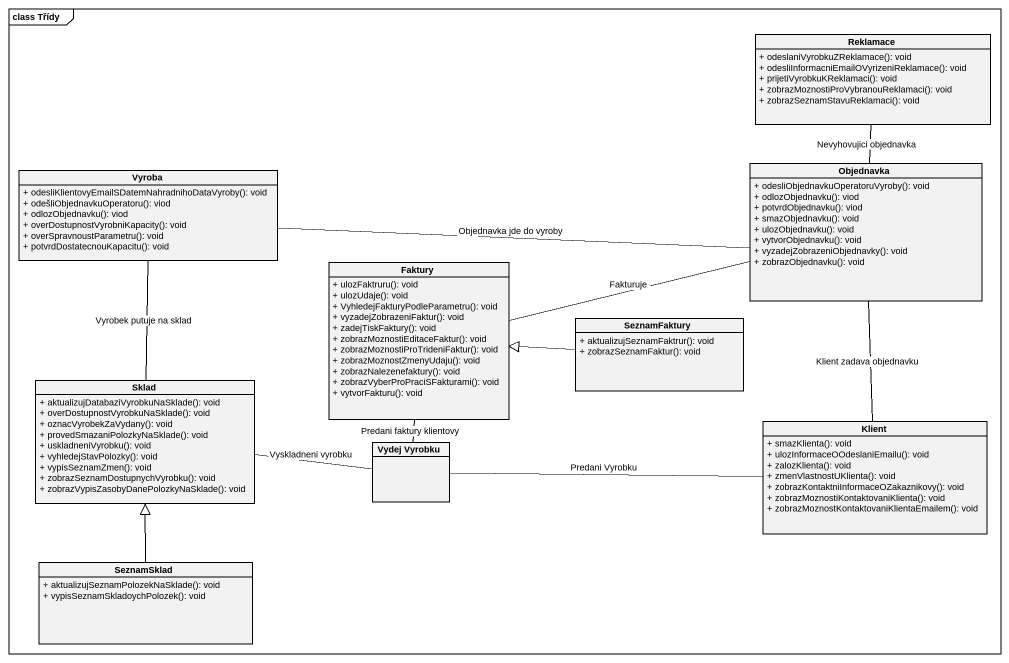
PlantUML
@startuml
mainframe class Třídy
hide circle
hide empty members
skinparam classAttributeIconSize 0
class Reklamace {
  + odeslaniVyrobkuZReklamace(): void
  + odesliInformacniEmailOVyrizeniReklamace(): void
  + prijetiVyrobkuKReklamaci(): void
  + zobrazMoznostiProVybranouReklamaci(): void
  + zobrazSeznamStavuReklamaci(): void
}
class Objednavka {
  + odesliObjednavkuOperatoruVyroby(): void
  + odlozObjednavku(): viod
  + potvrdObjednavku(): viod
  + smazObjednavku(): void
  + ulozObjednavku(): void
  + vytvorObjednavku(): void
  + vyzadejZobrazeniObjednavky(): void
  + zobrazObjednavku(): void
}
class Vyroba {
  + odesliKlientovyEmailSDatemNahradnihoDataVyroby(): void
  + odešliObjednavkuOperatoru(): viod
  + odlozObjednavku(): viod
  + overDostupnostVyrobniKapacity(): void
  + overSpravnoustParametru(): void
  + potvrdDostatecnouKapacitu(): void
}
class Faktury {
  + ulozFaktruru(): void
  + ulozUdaje(): void
  + VyhledejFakturyPodleParametru(): void
  + vyzadejZobrazeniFaktur(): void
  + zadejTiskFaktury(): void
  + zobrazMoznostiEditaceFaktur(): void
  + zobrazMoznostiProTrideniFaktur(): void
  + zobrazMoznostZmenyUdaju(): void
  + zobrazNalezenefaktury(): void
  + zobrazVyberProPraciSFakturami(): void
  + vytvorFakturu(): void
}
class SeznamFaktury {
  + aktualizujSeznamFaktrur(): void
  + zobrazSeznamFaktur(): void
}
class Sklad {
  + aktualizujDatabaziVyrobkuNaSklade(): void
  + overDostupnostVyrobkuNaSklade(): void
  + oznacVyrobekZaVydany(): void
  + provedSmazaniPolozkyNaSklade(): void
  + uskladneniVyrobku(): void
  + vyhledejStavPolozky(): void
  + vypisSeznamZmen(): void
  + zobrazSeznamDostupnychVyrobku(): void
  + zobrazVypisZasobyDanePolozkyNaSklade(): void
}
class Klient {
  + smazKlienta(): void
  + ulozInformaceOOdeslaniEmailu(): void
  + zalozKlienta(): void
  + zmenVlastnostUKlienta(): void
  + zobrazKontaktniInformaceOZakaznikovy(): void
  + zobrazMoznostiKontaktovaniKlienta(): void
  + zobrazMoznostKontaktovaniKlientaEmailem(): void
}
class "Vydej Vyrobku" as Vydej_Vyrobku
class SeznamSklad {
  + aktualizujSeznamPolozekNaSklade(): void
  + vypisSeznamSkladoychPolozek(): void
}
Reklamace -- Objednavka : Nevyhovujici objednavka
Objednavka -left- Faktury : Fakturuje
Vyroba -right- Objednavka : Objednavka jde do vyroby
Vyroba -- Sklad : Vyrobek putuje na sklad
Faktury -- Vydej_Vyrobku : Predani faktury klientovy
SeznamFaktury -left-|> Faktury
Sklad -right- Vydej_Vyrobku : Vyskladneni vyrobku
Klient -up- Objednavka : Klient zadava objednavku
Vydej_Vyrobku -right- Klient : Predani Vyrobku
SeznamSklad -up-|> Sklad
@enduml
